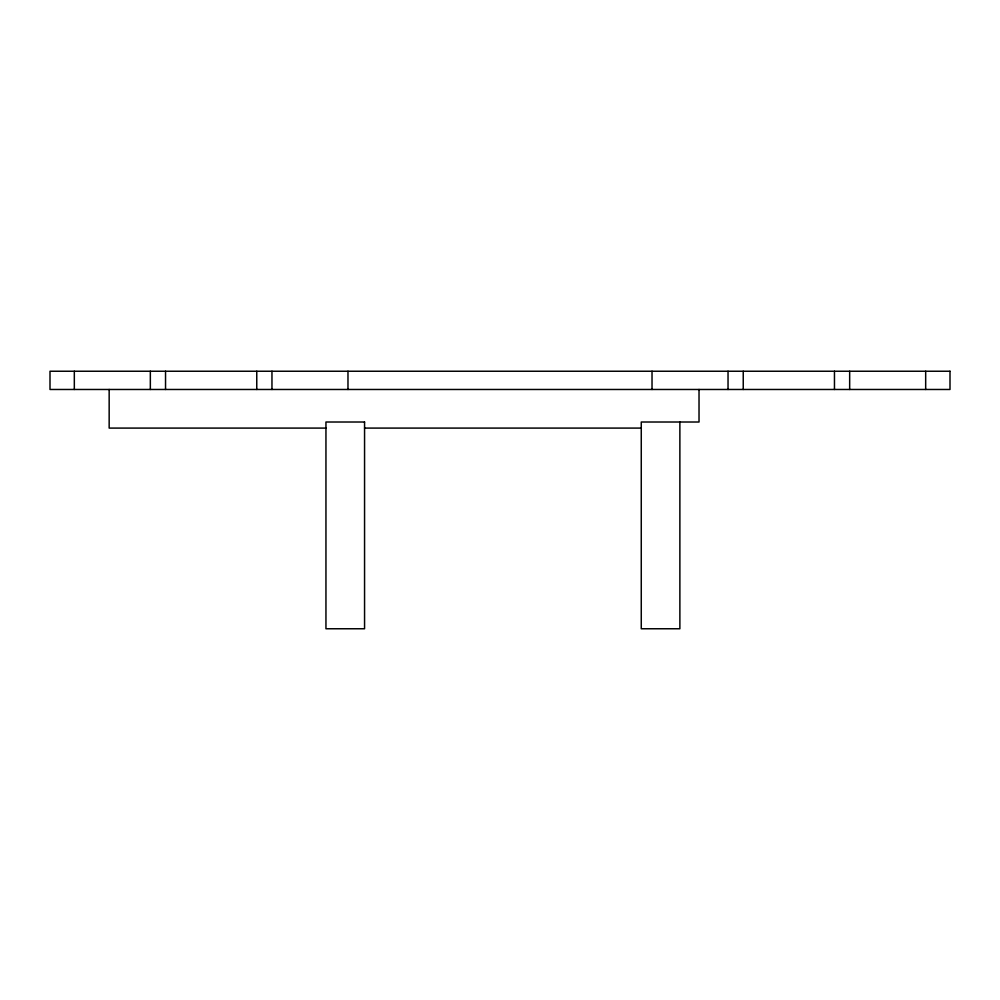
<?xml version="1.0" encoding="UTF-8"?>
<svg xmlns="http://www.w3.org/2000/svg" width="1000" height="1000" viewBox="0 0 1000 1000"><rect width="100%" height="100%" fill="white"/><g stroke="black" fill="none" stroke-linecap="round" stroke-linejoin="round"><path stroke-width="1.5" d="M325.95 428.088L109.162 428.088L109.162 389.475M364.562 428.088L641.263 428.088M925.675 371.238L925.675 389.475M849.663 371.238L849.663 389.475M834.463 371.238L834.463 389.475M743.238 371.238L743.238 389.475M728.037 371.238L728.037 389.475M699.025 389.475L699.025 422.013L641.263 422.013L641.263 628.763L679.875 628.763L679.875 422.013M652.025 371.238L652.025 389.475M347.975 371.238L347.975 389.475M271.962 371.238L271.962 389.475M256.762 371.238L256.762 389.475M165.538 371.238L165.538 389.475M150.338 371.238L150.338 389.475M74.325 371.238L74.325 389.475M950 371.238L50 371.238L50 389.475L950 389.475L950 371.238M364.562 422.013L325.95 422.013L325.95 628.763L364.562 628.763L364.562 422.013"/></g></svg>
